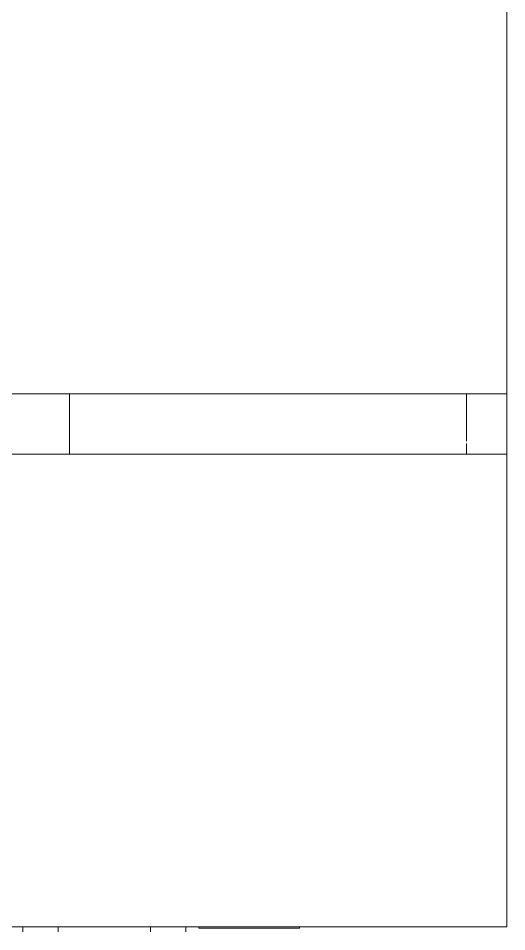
# Model space of a CAD drawing. Header units: millimetres. Extents: x 155927 to 317870, y -36033 to 97293.
# Drawn here: x 214726 to 215212, y 17948 to 18856 of the extents above; entities that cross this region are included whole.
import ezdxf

# ---------------------------------------------------------------- set-up
doc = ezdxf.new("R2010")
doc.units = ezdxf.units.MM
doc.header["$MEASUREMENT"] = 0
doc.layers.add('I-FURN', color=8, linetype='CONTINUOUS', lineweight=9)

msp = doc.modelspace()

# ---------------------------------------------------------------- linework, layer by layer
at = {"layer": 'I-FURN'}
for p, q in [((215211.88, 18422.86), (215211.88, 20022.86)), ((215211.88, 20022.86), (215211.88, 18422.86)), ((215171.88, 18482.86), (213651.88, 18482.86)), ((214646.88, 18482.86), (214777.25, 18482.86)), ((214777.25, 18482.86), (215211.88, 18482.86)), ((214777.25, 18422.86), (214777.25, 18482.86)), ((214777.25, 18422.86), (214777.25, 18482.86)), ((215211.88, 18482.86), (215171.88, 18482.86)), ((215171.88, 18435.75), (215171.88, 18482.86)), ((215171.88, 18435.75), (215171.88, 18482.86)), ((215211.88, 18422.86), (215211.88, 18482.86)), ((215211.88, 18422.86), (215211.88, 18482.86)), ((215171.88, 18422.86), (215171.88, 18433.44)), ((215171.88, 18422.86), (215171.88, 18433.44)), ((215211.88, 18422.86), (214411.88, 18422.86)), ((215211.88, 17952.86), (215211.88, 18422.86)), ((215211.88, 17952.86), (214411.88, 17952.86)), ((214730.88, 17952.86), (214730.88, 17947.86)), ((214730.88, 17952.86), (214730.88, 17947.86)), ((214730.88, 17952.86), (214730.88, 17951.36)), ((214731.29, 17951.36), (214730.88, 17951.36)), ((214730.88, 17951.36), (214731.29, 17951.36)), ((214765.88, 17947.86), (214765.88, 17952.86)), ((214765.88, 17947.86), (214765.88, 17952.86)), ((214857.88, 17952.86), (214857.88, 17947.86)), ((214857.88, 17952.86), (214857.88, 17947.86)), ((214892.47, 17951.36), (214892.88, 17951.36)), ((214892.88, 17951.36), (214892.47, 17951.36)), ((214892.88, 17947.86), (214892.88, 17952.86)), ((214892.88, 17947.86), (214892.88, 17952.86)), ((214892.88, 17951.36), (214892.88, 17952.86)), ((214905.88, 17952.86), (214905.88, 17951.36)), ((214905.88, 17952.86), (214905.88, 17951.36)), ((214905.88, 17952.86), (214905.88, 17951.36)), ((214913.88, 17951.36), (214905.88, 17951.36)), ((214905.88, 17951.36), (214909.88, 17951.36)), ((214909.88, 17951.36), (214905.88, 17951.36)), ((214905.88, 17951.36), (214909.88, 17951.36)), ((214909.88, 17951.36), (214905.88, 17951.36)), ((214905.88, 17951.36), (214909.88, 17951.36)), ((214997.88, 17951.36), (214913.88, 17951.36)), ((215005.88, 17951.36), (214997.88, 17951.36)), ((215001.88, 17951.36), (215005.88, 17951.36)), ((215001.88, 17951.36), (215005.88, 17951.36)), ((215005.88, 17951.36), (215001.88, 17951.36)), ((215001.88, 17951.36), (215005.88, 17951.36)), ((215005.88, 17951.36), (215001.88, 17951.36)), ((215005.88, 17951.36), (215005.88, 17952.86)), ((215005.88, 17951.36), (215005.88, 17952.86)), ((215005.88, 17951.36), (215005.88, 17952.86))]:
    msp.add_line(p, q, dxfattribs=at)

doc.saveas('drawing.dxf')
